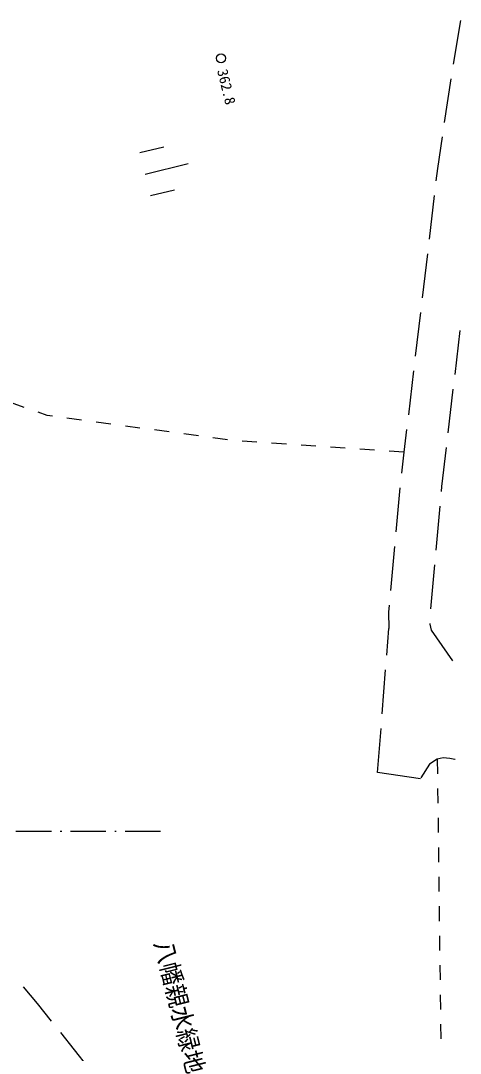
# Model space of a CAD drawing. Header units: millimetres. Extents: x -2078669 to -1085629, y -5987148 to 310365.
# Drawn here: x -1634178 to -1596892, y -1069783 to -982153 of the extents above; entities that cross this region are included whole.
import ezdxf

# ---------------------------------------------------------------- set-up
doc = ezdxf.new("R2010")
doc.units = ezdxf.units.MM
doc.header["$LTSCALE"] = 500
doc.linetypes.add('SXF_一点短鎖線', pattern=[9.25, 6, -1.5, 0.25, -1.5])
doc.layers.add('D-BGD', color=7, linetype='Continuous', lineweight=13)
doc.layers.add('D-BMK', color=2, linetype='SXF_一点短鎖線', lineweight=13)
doc.styles.add('BIGFONT', font='txt', dxfattribs={"height": 0.2, "bigfont": 'BIGFONT'})
doc.styles.add('MS ゴシック', font='MS Gothic.ttf')

# ---------------------------------------------------------------- blocks, each defined once
blk = doc.blocks.new('河川平面')
at = {"layer": 'D-BGD', "linetype": 'Continuous'}
for p, q in [((1714074, -2714653, 363030), (1713455, -2718350, 363128)), ((1713257, -2719584, 363131), (1712708, -2723289, 362961)), ((1686901, -2725847), (1688941, -2725352)), ((1687343, -2727669), (1690987, -2726783)), ((1687785, -2729492), (1689826, -2728996)), ((1711861, -2729476, 362814), (1711422, -2733201, 362870)), ((1711276, -2734442, 362888), (1710837, -2738166, 362944)), ((1710691, -2739407, 362963), (1710252, -2743130, 363018)), ((1714036, -2740951, 362980), (1713597, -2744675, 363037)), ((1710106, -2744372, 363037), (1709666, -2748096, 363093)), ((1713451, -2745916, 363055), (1713013, -2749640, 363112)), ((1677096, -2747469, 363593), (1675920, -2747046, 363564)), ((1681948, -2748555, 363625), (1680710, -2748389, 363631)), ((1684426, -2748887, 363613), (1683186, -2748721, 363619)), ((1686903, -2749220, 363600), (1685665, -2749053, 363607)), ((1689381, -2749552, 363588), (1688143, -2749385, 363594)), ((1691860, -2749884, 363576), (1690620, -2749718, 363582)), ((1694337, -2750217, 363563), (1693098, -2750051, 363569)), ((1696826, -2750427, 363506), (1695580, -2750343, 363542)), ((1699320, -2750594, 363433), (1698073, -2750511, 363469)), ((1701813, -2750762, 363359), (1700566, -2750678, 363396)), ((1704306, -2750930, 363286), (1703059, -2750845, 363323)), ((1706800, -2751097, 363213), (1705552, -2751013, 363250)), ((1709293, -2751264, 363140), (1708045, -2751181, 363177)), ((1708952, -2754304, 363161), (1708614, -2758035, 363015)), ((1712327, -2755851, 363113), (1711990, -2759582, 362965)), ((1708501, -2759279, 362967), (1708163, -2763011, 362822)), ((1711877, -2760826, 362916), (1711541, -2764558, 362768)), ((1707836, -2768491, 362757), (1708010, -2766237, 362740)), ((1707449, -2773476, 362793), (1707739, -2769738, 362766)), ((1707063, -2778461, 362830), (1707353, -2774722, 362802)), ((1712120, -2777308, 362830), (1712135, -2778558, 362836)), ((1710683, -2778985, 362810), (1707063, -2778461, 362830)), ((1712151, -2779808, 362842), (1712166, -2781058, 362848)), ((1712182, -2782308, 362854), (1712198, -2783557, 362860)), ((1712213, -2784807, 362866), (1712228, -2786057, 362871)), ((1712245, -2787307, 362877), (1712260, -2788557, 362883)), ((1712275, -2789807, 362889), (1712291, -2791057, 362895)), ((1712306, -2792307, 362901), (1712321, -2793557, 362907)), ((1712338, -2794806, 362913), (1712353, -2796056, 362919)), ((1712368, -2797306, 362925), (1712384, -2798556, 362931)), ((1680162, -2800525, 363195), (1682487, -2803466, 363236)), ((1712399, -2799806, 362937), (1712415, -2801056, 362943))]:
    blk.add_line(p, q, dxfattribs=at)
at = {"layer": 'D-BGD', "linetype": 'Continuous', "extrusion": (-0.890748, 0.111409, 0.440632), "elevation": -1669058}
blk.add_lwpolyline([(2490924, 1223527), (2493636, 1223389), (2494670, 1223405)], dxfattribs=at)
at = {"layer": 'D-BGD', "linetype": 'Continuous', "extrusion": (0.021322, 0.125766, 0.991831), "elevation": 50846}
blk.add_lwpolyline([(-2115223, 2455368), (-2114760, 2455383), (-2113985, 2455242)], dxfattribs=at)
at = {"layer": 'D-BGD', "linetype": 'Continuous', "extrusion": (-0.420586, 0.063083, 0.905057), "elevation": -563800}
blk.add_lwpolyline([(2465353, 2053613), (2467292, 2053681), (2469100, 2053747)], dxfattribs=at)
at = {"layer": 'D-BGD', "linetype": 'Continuous', "extrusion": (0.884988, -0.097201, 0.455356), "elevation": 1948606}
blk.add_lwpolyline([(-2547433, -588760), (-2550744, -588704), (-2551183, -588723)], dxfattribs=at)
at = {"layer": 'D-BGD', "linetype": 'Continuous', "extrusion": (-0.293922, -0.009871, 0.955778), "elevation": -128017}
blk.add_lwpolyline([(2820030, 1649604), (2820629, 1649526), (2822009, 1649492)], dxfattribs=at)
at = {"layer": 'D-BGD', "linetype": 'Continuous', "extrusion": (0.081294, -0.003671, 0.996683), "elevation": 510823}
blk.add_lwpolyline([(-2685792, -1798909), (-2685853, -1798911), (-2686338, -1799044), (-2688863, -1800988)], dxfattribs=at)
at = {"layer": 'D-BGD', "linetype": 'Continuous', "extrusion": (0.388587, 0.319274, 0.864329), "elevation": 72672}
blk.add_lwpolyline([(-3225448, 597244), (-3227278, 597198), (-3229197, 597240)], dxfattribs=at)
at = {"layer": 'D-BGD', "linetype": 'Continuous'}
blk.add_polyline3d([(1713626, -2777356, 362560), (1713610, -2777345, 362560), (1713184, -2777262, 362560), (1712628, -2777207, 362790), (1712120, -2777308, 362830), (1711459, -2777735, 362820), (1710728, -2778914, 362811)], dxfattribs=at)
blk.add_circle((1693782, -2717850, 362810), 375, dxfattribs=at)
for s, height, rotation, style, p in [('362.8', 900, 283.66942, 'MS ゴシック', (1693445, -2718888)), ('八幡親水緑地', 1750, 284.10912, 'BIGFONT', (1687956, -2792955))]:
    blk.add_text(s, height=height, rotation=rotation, dxfattribs=dict(at, style=style)).set_placement(p)

msp = doc.modelspace()

# ---------------------------------------------------------------- linework, layer by layer
at = {"layer": 'D-BMK', "linetype": 'SXF_一点短鎖線'}
msp.add_line((-1622324.6, -1050952.7), (-1736237.2, -1050952.7), dxfattribs=at)

# ---------------------------------------------------------------- block references
at = {"layer": 'D-BGD'}
msp.add_blockref('河川平面', (-3310965.8, 1732500.2), dxfattribs=at)

doc.saveas('drawing.dxf')
